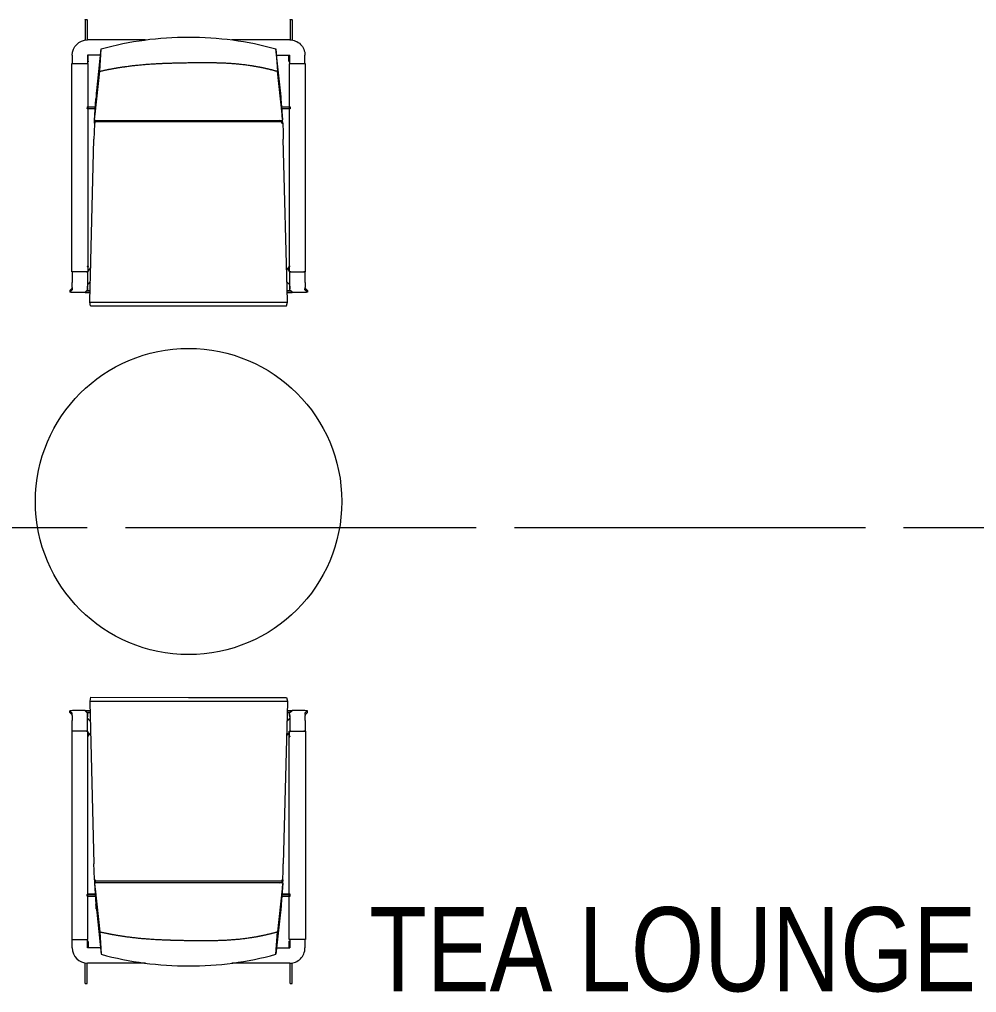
# Model space of a CAD drawing. Header units: millimetres. Extents: x -343543 to 400519, y -115663 to 104219.
# Drawn here: x -312284 to -309785, y 1785 to 4327 of the extents above; entities that cross this region are included whole.
import ezdxf
from ezdxf.xclip import XClip

# ---------------------------------------------------------------- set-up
doc = ezdxf.new("R2010")
doc.units = ezdxf.units.MM
doc.header["$XCLIPFRAME"] = 0
doc.linetypes.add('XREF MAT BANG TUONG XAY$0$CENTER', pattern=[50.8, 31.75, -6.35, 6.35, -6.35])
doc.layers.get('0').update_dxf_attribs({"color": 231, "lineweight": 0})
for name, color, linetype, lineweight in [('A-PATT', 252, 'Continuous', 9), ('A-SYMBOLS', 10, 'Continuous', 13), ('XREF MAT BANG TUONG XAY$0$$1$A-TEXT', 8, 'Continuous', 25), ('XREF MAT BANG TUONG XAY$0$A-GRID', 8, 'XREF MAT BANG TUONG XAY$0$CENTER', 15)]:
    doc.layers.add(name, color=color, linetype=linetype, lineweight=lineweight)
doc.styles.add('XREF MAT BANG TUONG XAY$0$Arial', font='arial.ttf', dxfattribs={"width": 0.8})

# ---------------------------------------------------------------- blocks, each defined once
blk = doc.blocks.new('XREF MAT BANG TUONG XAY$0$00.xref_IKIGAI_Truc')
at = {"layer": 'XREF MAT BANG TUONG XAY$0$A-GRID', "color": 8, "ltscale": 20}
blk.add_lwpolyline([(-2907.5, 3000), (42750, 3000)], dxfattribs=at)
blk = doc.blocks.new('XREF MAT BANG TUONG XAY$0$xref_IKIGAI_Cot')
at = {"layer": 'XREF MAT BANG TUONG XAY$0$A-GRID', "color": 8, "ltscale": 20}
blk.add_lwpolyline([(-2907.5, 3000), (42750, 3000)], dxfattribs=at)
blk = doc.blocks.new('XREF MAT BANG NOI THAT$0$YLD.Studio-01-217')
at = {"color": 8}
for p, q in [((5.03, 94), (5.03, 94.07)), ((5.03, 94.07), (5.63, 94.07)), ((5.03, 94), (5.03, 87.31)), ((5.63, 94), (5.63, 94.07)), ((5.63, 94), (5.63, 87.36)), ((72.37, 94), (72.37, 94.07)), ((72.37, 94.07), (72.97, 94.07)), ((72.37, 94), (72.37, 87.36)), ((72.97, 94), (72.97, 94.07)), ((72.97, 94), (72.97, 87.31)), ((24.82, 87.37), (5.8, 87.37)), ((72.2, 87.37), (53.18, 87.37)), ((8.81, 70.6), (10.33, 84.45)), ((9.82, 77.04), (10.33, 84.45)), ((69.19, 70.6), (67.67, 84.45)), ((67.67, 84.45), (68.18, 77.04)), ((0.77, 82.34), (0.77, 79.62)), ((10.1, 82.34), (5.8, 82.34)), ((5.8, 82.34), (5.8, 79.62)), ((10.09, 82.32), (5.8, 82.32)), ((5.83, 82.32), (5.83, 80.21)), ((5.86, 80.17), (6, 80.08)), ((6.01, 80.36), (6.01, 82.32)), ((6.04, 80.36), (6.04, 82.32)), ((67.9, 82.34), (72.2, 82.34)), ((67.91, 82.32), (72.2, 82.32)), ((71.96, 80.36), (71.96, 82.32)), ((71.99, 80.36), (71.99, 82.32)), ((72, 80.08), (72.14, 80.17)), ((72.16, 80.21), (72.16, 82.32)), ((72.2, 79.62), (72.2, 82.34)), ((77.23, 79.62), (77.23, 82.34)), ((0.67, 11.15), (0.67, 79.55)), ((0.67, 79.55), (5.85, 79.55)), ((0.77, 79.6), (0.77, 79.62)), ((5.8, 79.6), (5.8, 79.62)), ((5.85, 79.55), (5.85, 11.15)), ((8.3, 62.92), (9.82, 77.04)), ((69.7, 62.92), (68.18, 77.04)), ((72.06, 79.53), (72.06, 11.15)), ((77.42, 79.53), (72.06, 79.53)), ((72.2, 79.6), (72.2, 79.62)), ((77.23, 79.6), (77.23, 79.62)), ((77.42, 11.15), (77.42, 79.53)), ((8.74, 69.89), (8.81, 70.6)), ((69.26, 69.89), (69.19, 70.6)), ((8.09, 61.03), (8.56, 68.04)), ((8.71, 69.67), (8.74, 69.89)), ((69.29, 69.67), (69.26, 69.89)), ((69.91, 61.03), (69.44, 68.04)), ((5.63, 65.39), (5.63, 64.78)), ((5.63, 65.39), (8.38, 65.39)), ((5.63, 64.7), (5.63, 64.78)), ((5.63, 64.78), (8.34, 64.78)), ((8.34, 64.7), (5.63, 64.7)), ((69.62, 65.39), (72.34, 65.39)), ((69.66, 64.78), (72.34, 64.78)), ((72.34, 64.7), (69.66, 64.7)), ((72.34, 65.39), (72.34, 64.78)), ((72.34, 64.78), (72.34, 64.7)), ((8.04, 59.96), (8.11, 61.02)), ((8.09, 61.03), (8.22, 62.23)), ((8.09, 61.03), (8.4, 61.01)), ((8.22, 62.23), (8.3, 62.92)), ((8.36, 60.42), (8.39, 60.86)), ((8.38, 60.86), (8.4, 61.01)), ((8.38, 60.86), (8.39, 61.01)), ((8.38, 60.86), (69.62, 60.86)), ((68.81, 61.31), (68.81, 61.31)), ((69.6, 61.01), (69.91, 61.03)), ((69.62, 60.86), (69.6, 61.01)), ((69.62, 60.86), (69.61, 61.01)), ((69.64, 60.42), (69.61, 60.86)), ((69.78, 62.23), (69.7, 62.92)), ((69.91, 61.03), (69.78, 62.23)), ((69.96, 59.96), (69.89, 61.02)), ((8.04, 59.96), (7.97, 56.88)), ((8.04, 59.96), (8.35, 59.96)), ((8.35, 59.96), (8.36, 60.42)), ((69.64, 60.42), (8.36, 60.42)), ((69.65, 59.96), (69.64, 60.42)), ((69.65, 59.96), (69.96, 59.96)), ((69.96, 59.96), (70.03, 56.88)), ((6.55, 1.54), (7.91, 54.75)), ((7.97, 56.88), (7.91, 54.75)), ((70.03, 56.88), (70.09, 54.75)), ((71.45, 1.54), (70.09, 54.75)), ((5.86, 12.93), (6, 13.02)), ((72, 13.02), (72.14, 12.93)), ((5.85, 11.15), (0.67, 11.15)), ((0.77, 11.1), (0.77, 7.66)), ((1.07, 11.15), (0.82, 11.15)), ((5.5, 11.15), (5.75, 11.15)), ((6.83, 12.52), (5.68, 11.15)), ((5.8, 11.1), (5.8, 7.66)), ((6.01, 11.55), (6.01, 12.74)), ((6.04, 11.57), (6.04, 12.74)), ((72.32, 11.15), (71.17, 12.52)), ((71.96, 11.57), (71.96, 12.74)), ((71.99, 11.55), (71.99, 12.74)), ((72.06, 11.15), (77.42, 11.15)), ((72.2, 7.66), (72.2, 11.1)), ((72.25, 11.15), (72.5, 11.15)), ((77.18, 11.15), (76.93, 11.15)), ((77.23, 7.66), (77.23, 11.1)), ((0.77, 5.95), (0.77, 7.66)), ((5.8, 6.97), (6.72, 7.9)), ((5.8, 6.89), (6.71, 7.81)), ((5.8, 7.66), (5.8, 5.97)), ((71.28, 7.9), (72.2, 6.97)), ((71.29, 7.81), (72.2, 6.89)), ((72.2, 5.97), (72.2, 7.66)), ((77.23, 7.66), (77.23, 5.95)), ((0.77, 5.79), (0, 5.02)), ((0.79, 5.21), (0, 4.42)), ((0, 5.02), (0, 4.42)), ((0.78, 5.22), (0.79, 5.21)), ((0.79, 5.21), (0.79, 5.21)), ((5.82, 5.21), (5.03, 4.42)), ((5.03, 4.42), (6.63, 4.42)), ((5.03, 4.33), (6.63, 4.33)), ((5.63, 5.02), (6.64, 5.02)), ((5.63, 5.02), (5.63, 5.02)), ((5.63, 5.02), (5.63, 5.02)), ((5.82, 5.82), (5.82, 5.81)), ((5.82, 5.81), (5.82, 5.81)), ((5.82, 5.81), (5.82, 5.21)), ((5.82, 5.22), (5.82, 5.21)), ((5.82, 5.21), (5.82, 5.21)), ((71.36, 5.02), (72.37, 5.02)), ((71.37, 4.42), (72.97, 4.42)), ((71.37, 4.33), (72.97, 4.33)), ((72.18, 5.81), (72.18, 5.82)), ((72.18, 5.81), (72.18, 5.21)), ((72.18, 5.21), (72.18, 5.22)), ((72.97, 4.42), (72.18, 5.21)), ((72.18, 5.21), (72.18, 5.21)), ((72.37, 5.02), (72.37, 5.02)), ((72.37, 5.02), (72.37, 5.02)), ((77.21, 5.21), (77.22, 5.22)), ((77.21, 5.21), (77.21, 5.21)), ((78, 4.42), (77.21, 5.21)), ((78, 5.02), (77.23, 5.79)), ((78, 5.02), (78, 4.42)), ((6.55, 1.21), (6.55, 1.54)), ((6.55, 1.21), (71.45, 1.21)), ((6.81, 0), (6.55, 1.21)), ((71.19, 0), (71.45, 1.21)), ((71.45, 1.21), (71.45, 1.54)), ((6.81, 0), (39, 0)), ((39, 0), (71.19, 0))]:
    blk.add_line(p, q, dxfattribs=at)
at = {"color": 8, "extrusion": (0, 0, -1)}
for centre, major_axis, ratio, start_param, end_param in [((5.8, 82.34), (5.03, 0), 0.999389, 3.141593, 4.712389), ((39.01, -4.38), (-100.64, 0.06), 0.920781, 1.281255, 1.570164), ((38.99, -4.38), (-100.64, -0.06), 0.920781, 1.571429, 1.860338), ((72.2, 82.34), (5.03, 0), 0.999389, 4.712388, 6.283185), ((72.3, 79.62), (-0.101, 0), 0.999389, 4.712389, 6.283185), ((72.3, 79.6), (-0.101, 0), 0.999389, 4.712389, 6.283185), ((77.13, 79.62), (0.101, 0), 0.999389, 0, 1.570796), ((77.13, 79.6), (0.101, 0), 0.999389, 6.283185, 7.853981), ((0.82, 11.1), (0.0503, 0), 0.999389, 3.141593, 4.71239), ((1.07, 11.2), (-0.0503, 0), 0.999389, 3.141593, 4.71239), ((5.75, 11.1), (-0.0503, 0), 0.999389, 1.570796, 3.141593), ((72.25, 11.1), (-0.0503, 0), 0.999389, 6.283185, 7.853982), ((72.5, 11.2), (0.0503, 0), 0.999389, 6.283185, 7.853982), ((76.93, 11.2), (-0.0503, 0), 0.999389, 4.712388, 6.283185), ((77.18, 11.1), (0.0503, 0), 0.999389, 4.712388, 6.283185), ((5.03, 5.02), (-5.03, 0), 0.017507, 6.283185, 6.300611), ((5.03, 4.42), (-5.03, 0), 0.017507, 4.712412, 6.283185), ((5.03, 4.42), (-5.03, 0), 0.017507, 0, 0.017426), ((72.97, 4.42), (-5.03, 0), 0.017507, 3.141593, 4.712464), ((72.97, 5.02), (-5.03, 0), 0.017507, 3.124268, 3.141593), ((72.97, 4.42), (-5.03, 0), 0.017507, 3.124268, 3.141593)]:
    blk.add_ellipse(centre, major_axis=major_axis, ratio=ratio, start_param=start_param, end_param=end_param, dxfattribs=at)
at = {"color": 8}
for points, degree, knots in [([(6.01, 80.36), (6.01, 80.35), (6.01, 80.35), (6.01, 80.33), (6.01, 80.33), (6.01, 80.32), (6.01, 80.31), (6.01, 80.3), (6.01, 80.29), (6.01, 80.28), (6.01, 80.27), (6.01, 80.26), (6.01, 80.25), (6.01, 80.25), (6.01, 80.24), (6.01, 80.23), (6.01, 80.22), (6.01, 80.21), (6.01, 80.2), (6.01, 80.2), (6, 80.19), (6, 80.18), (6, 80.17), (6, 80.17), (6, 80.16), (5.99, 80.15), (5.99, 80.14), (5.99, 80.14), (5.98, 80.13), (5.98, 80.12), (5.97, 80.12), (5.97, 80.11), (5.96, 80.11), (5.96, 80.11), (5.95, 80.1), (5.95, 80.1), (5.94, 80.09), (5.93, 80.09), (5.92, 80.09), (5.91, 80.08), (5.9, 80.08), (5.9, 80.08), (5.89, 80.08), (5.88, 80.08), (5.88, 80.07), (5.87, 80.07), (5.87, 80.07), (5.86, 80.07), (5.85, 80.07), (5.85, 80.07), (5.84, 80.07), (5.83, 80.07), (5.83, 80.07), (5.82, 80.07), (5.82, 80.07), (5.81, 80.07), (5.8, 80.07), (5.8, 80.07)], 3, [0, 0, 0, 0, 0.11689, 0.233409, 0.312095, 0.409065, 0.503979, 0.596879, 0.687638, 0.77928, 0.868407, 0.955167, 1.038789, 1.114733, 1.189461, 1.282462, 1.370109, 1.451685, 1.531663, 1.611071, 1.68835, 1.759104, 1.833062, 1.910679, 1.990103, 2.069024, 2.147732, 2.225739, 2.303335, 2.381652, 2.459562, 2.540136, 2.601921, 2.641909, 2.719639, 2.792453, 2.866123, 2.944924, 3.043467, 3.141545, 3.240707, 3.32258, 3.387247, 3.44975, 3.512124, 3.573035, 3.6337, 3.695192, 3.757868, 3.8333, 3.898562, 3.946845, 3.99622, 4.04655, 4.109222, 4.193586, 4.277069, 4.277069, 4.277069, 4.277069]), ([(5.86, 80.22), (5.86, 80.22), (5.85, 80.22), (5.83, 80.22), (5.82, 80.22), (5.8, 80.22), (5.8, 80.22), (5.8, 80.22), (5.8, 80.22)], 5, [0, 0, 0, 0, 0, 0, 2.145056, 2.145056, 2.145056, 2.153698, 2.153698, 2.153698, 2.153698, 2.153698, 2.153698]), ([(5.86, 80.17), (5.86, 80.17), (5.85, 80.17), (5.85, 80.17), (5.84, 80.17), (5.83, 80.18), (5.82, 80.18), (5.81, 80.18), (5.8, 80.18)], 5, [0, 0, 0, 0, 0, 0, 0.547197, 0.547197, 0.547197, 1.448788, 1.448788, 1.448788, 1.448788, 1.448788, 1.448788]), ([(5.87, 80.08), (5.87, 80.08), (5.87, 80.08), (5.87, 80.08), (5.86, 80.08), (5.86, 80.08), (5.85, 80.08), (5.84, 80.07), (5.83, 80.07), (5.82, 80.07), (5.81, 80.07), (5.8, 80.07)], 5, [0, 0, 0, 0, 0, 0, 0.508417, 0.508417, 0.508417, 1.033284, 1.033284, 1.033284, 1.706158, 1.706158, 1.706158, 1.706158, 1.706158, 1.706158]), ([(5.87, 80.08), (5.86, 80.1), (5.85, 80.11), (5.84, 80.13), (5.83, 80.14), (5.81, 80.16), (5.81, 80.16), (5.81, 80.17), (5.81, 80.17), (5.81, 80.17), (5.81, 80.17), (5.81, 80.17)], 5, [11.334544, 11.334544, 11.334544, 11.334544, 11.334544, 11.334544, 26.991063, 26.991063, 26.991063, 28.593175, 28.593175, 28.593175, 29.023719, 29.023719, 29.023719, 29.023719, 29.023719, 29.023719]), ([(6, 80.21), (5.97, 80.21), (5.95, 80.21), (5.92, 80.21), (5.9, 80.22), (5.87, 80.22), (5.87, 80.22), (5.86, 80.22), (5.86, 80.22), (5.86, 80.22), (5.86, 80.22), (5.86, 80.22)], 5, [11.334544, 11.334544, 11.334544, 11.334544, 11.334544, 11.334544, 26.991063, 26.991063, 26.991063, 28.593175, 28.593175, 28.593175, 29.023719, 29.023719, 29.023719, 29.023719, 29.023719, 29.023719]), ([(6.01, 80.36), (6.01, 80.35), (6.01, 80.34), (6.01, 80.33), (6.01, 80.31), (6.01, 80.29), (6.01, 80.28), (6.01, 80.26), (6.01, 80.24), (6.01, 80.24), (6, 80.22), (6, 80.21), (6, 80.21), (6, 80.21), (6, 80.21)], 5, [0, 0, 0, 0, 0, 0, 0.542954, 0.542954, 0.542954, 1.408857, 1.408857, 1.408857, 1.987463, 1.987463, 1.987463, 2.792709, 2.792709, 2.792709, 2.792709, 2.792709, 2.792709]), ([(72, 80.21), (72, 80.21), (72, 80.21), (72, 80.21), (72, 80.22), (72, 80.22), (72, 80.23), (71.99, 80.24), (71.99, 80.26), (71.99, 80.27), (71.99, 80.29), (71.99, 80.31), (71.99, 80.32), (71.99, 80.33), (71.99, 80.35), (71.99, 80.35), (71.99, 80.35), (71.99, 80.36)], 5, [0, 0, 0, 0, 0, 0, 0.536911, 0.536911, 0.536911, 1.088754, 1.088754, 1.088754, 1.960241, 1.960241, 1.960241, 2.533438, 2.533438, 2.533438, 2.792479, 2.792479, 2.792479, 2.792479, 2.792479, 2.792479]), ([(71.99, 80.36), (71.99, 80.35), (71.99, 80.35), (71.99, 80.33), (71.99, 80.32), (71.99, 80.32), (71.99, 80.31), (71.99, 80.3), (71.99, 80.29), (71.99, 80.28), (71.99, 80.27), (71.99, 80.26), (71.99, 80.25), (71.99, 80.24), (71.99, 80.24), (71.99, 80.23), (71.99, 80.22), (71.99, 80.21), (71.99, 80.2), (71.99, 80.2), (72, 80.19), (72, 80.18), (72, 80.18), (72, 80.17), (72, 80.16), (72, 80.16), (72.01, 80.15), (72.01, 80.14), (72.01, 80.14), (72.02, 80.13), (72.02, 80.13), (72.03, 80.12), (72.03, 80.12), (72.04, 80.11), (72.04, 80.11), (72.05, 80.1), (72.05, 80.1), (72.06, 80.09), (72.07, 80.09), (72.08, 80.08), (72.09, 80.08), (72.09, 80.08), (72.1, 80.08), (72.1, 80.08), (72.11, 80.08), (72.12, 80.08), (72.12, 80.07), (72.13, 80.07), (72.13, 80.07), (72.14, 80.07), (72.15, 80.07), (72.15, 80.07), (72.16, 80.07), (72.17, 80.07), (72.17, 80.07), (72.18, 80.07), (72.19, 80.07), (72.2, 80.07), (72.2, 80.07)], 3, [0, 0, 0, 0, 0.118575, 0.236568, 0.312938, 0.410491, 0.505804, 0.599127, 0.690371, 0.782411, 0.871975, 0.959156, 1.043994, 1.126599, 1.207363, 1.293546, 1.376205, 1.455832, 1.533951, 1.613121, 1.677681, 1.712548, 1.78403, 1.853619, 1.92614, 2.000996, 2.081456, 2.16069, 2.240225, 2.311815, 2.374583, 2.43713, 2.499591, 2.562227, 2.630148, 2.713105, 2.794534, 2.877109, 2.961639, 3.049065, 3.138304, 3.233148, 3.287982, 3.334241, 3.397902, 3.456961, 3.515158, 3.574289, 3.636452, 3.69898, 3.765217, 3.816921, 3.865538, 3.939618, 4.040082, 4.123824, 4.206307, 4.291108, 4.291108, 4.291108, 4.291108]), ([(72, 80.21), (72.03, 80.21), (72.05, 80.21), (72.08, 80.21), (72.1, 80.22), (72.13, 80.22), (72.13, 80.22), (72.14, 80.22), (72.14, 80.22), (72.14, 80.22), (72.14, 80.22), (72.14, 80.22)], 5, [11.334544, 11.334544, 11.334544, 11.334544, 11.334544, 11.334544, 26.991063, 26.991063, 26.991063, 28.593175, 28.593175, 28.593175, 29.023719, 29.023719, 29.023719, 29.023719, 29.023719, 29.023719]), ([(72.13, 80.08), (72.14, 80.1), (72.15, 80.11), (72.16, 80.13), (72.17, 80.14), (72.19, 80.16), (72.19, 80.16), (72.19, 80.17), (72.19, 80.17), (72.19, 80.17), (72.19, 80.17), (72.19, 80.17)], 5, [11.334544, 11.334544, 11.334544, 11.334544, 11.334544, 11.334544, 26.991063, 26.991063, 26.991063, 28.593175, 28.593175, 28.593175, 29.023719, 29.023719, 29.023719, 29.023719, 29.023719, 29.023719]), ([(72.2, 80.07), (72.19, 80.07), (72.19, 80.07), (72.18, 80.07), (72.17, 80.07), (72.16, 80.07), (72.16, 80.07), (72.14, 80.08), (72.13, 80.08), (72.13, 80.08), (72.13, 80.08), (72.13, 80.08)], 5, [0.924605, 0.924605, 0.924605, 0.924605, 0.924605, 0.924605, 1.331693, 1.331693, 1.331693, 1.881457, 1.881457, 1.881457, 2.645784, 2.645784, 2.645784, 2.645784, 2.645784, 2.645784]), ([(72.14, 80.22), (72.14, 80.22), (72.15, 80.22), (72.17, 80.22), (72.18, 80.22), (72.2, 80.22), (72.2, 80.22), (72.2, 80.22), (72.2, 80.22)], 5, [0, 0, 0, 0, 0, 0, 2.169157, 2.169157, 2.169157, 2.177999, 2.177999, 2.177999, 2.177999, 2.177999, 2.177999]), ([(72.14, 80.17), (72.14, 80.17), (72.15, 80.17), (72.15, 80.17), (72.16, 80.17), (72.17, 80.18), (72.18, 80.18), (72.19, 80.18), (72.2, 80.18)], 5, [0, 0, 0, 0, 0, 0, 0.553924, 0.553924, 0.553924, 1.466485, 1.466485, 1.466485, 1.466485, 1.466485, 1.466485]), ([(9.82, 77.04), (12.65, 77.69), (15.49, 78.23), (18.33, 78.67), (24.32, 79.36), (30.34, 79.69), (33.5, 79.78), (39.48, 79.92), (45.46, 79.94), (48.26, 79.92), (53.97, 79.7), (59.63, 79), (62.49, 78.5), (65.34, 77.85), (68.18, 77.04)], 5, [0, 0, 0, 0, 0, 0, 143.030883, 143.030883, 143.030883, 300.119513, 300.119513, 300.119513, 439.47879, 439.47879, 439.47879, 584.087653, 584.087653, 584.087653, 584.087653, 584.087653, 584.087653]), ([(8.71, 69.67), (8.69, 69.52), (8.68, 69.32), (8.65, 69.1), (8.62, 68.76), (8.59, 68.39), (8.58, 68.28), (8.57, 68.16), (8.56, 68.04)], 5, [0, 0, 0, 0, 0, 0, 28.611401, 28.611401, 28.611401, 41.574373, 41.574373, 41.574373, 41.574373, 41.574373, 41.574373]), ([(69.44, 68.04), (69.42, 68.31), (69.39, 68.58), (69.37, 68.83), (69.34, 69.17), (69.31, 69.46), (69.3, 69.53), (69.3, 69.6), (69.29, 69.67)], 5, [0, 0, 0, 0, 0, 0, 29.660482, 29.660482, 29.660482, 41.636356, 41.636356, 41.636356, 41.636356, 41.636356, 41.636356]), ([(5.66, 12.92), (5.66, 12.92), (5.66, 12.92), (5.67, 12.92), (5.67, 12.92), (5.68, 12.92), (5.69, 12.92), (5.7, 12.92), (5.71, 12.92), (5.72, 12.92), (5.74, 12.92), (5.76, 12.92), (5.76, 12.92), (5.78, 12.92), (5.79, 12.92), (5.79, 12.92), (5.8, 12.93), (5.81, 12.93), (5.81, 12.93), (5.81, 12.93), (5.81, 12.93)], 5, [101.54699, 101.54699, 101.54699, 101.54699, 101.54699, 101.54699, 101.760588, 101.760588, 101.760588, 102.278567, 102.278567, 102.278567, 103.285538, 103.285538, 103.285538, 104.289953, 104.289953, 104.289953, 105.265877, 105.265877, 105.265877, 106.192097, 106.192097, 106.192097, 106.192097, 106.192097, 106.192097]), ([(5.66, 12.89), (5.69, 12.88), (5.71, 12.88), (5.74, 12.88), (5.79, 12.88), (5.83, 12.88), (5.84, 12.88), (5.85, 12.88), (5.86, 12.88)], 5, [0, 0, 0, 0, 0, 0, 2.619534, 2.619534, 2.619534, 5.038609, 5.038609, 5.038609, 5.038609, 5.038609, 5.038609]), ([(5.73, 13.03), (5.74, 13.03), (5.75, 13.03), (5.76, 13.03), (5.78, 13.03), (5.79, 13.03), (5.81, 13.03), (5.82, 13.03), (5.84, 13.02), (5.84, 13.02), (5.86, 13.02), (5.87, 13.02), (5.87, 13.02), (5.87, 13.02), (5.87, 13.02)], 5, [0, 0, 0, 0, 0, 0, 0.513089, 0.513089, 0.513089, 1.331697, 1.331697, 1.331697, 1.881463, 1.881463, 1.881463, 2.645793, 2.645793, 2.645793, 2.645793, 2.645793, 2.645793]), ([(5.81, 12.93), (5.81, 12.93), (5.81, 12.93), (5.81, 12.93), (5.81, 12.94), (5.82, 12.94), (5.82, 12.94), (5.83, 12.96), (5.84, 12.98), (5.85, 12.99), (5.86, 13), (5.87, 13.02)], 5, [24.815892, 24.815892, 24.815892, 24.815892, 24.815892, 24.815892, 25.657633, 25.657633, 25.657633, 28.556469, 28.556469, 28.556469, 42.485305, 42.485305, 42.485305, 42.485305, 42.485305, 42.485305]), ([(5.86, 12.88), (5.86, 12.88), (5.86, 12.88), (5.86, 12.88), (5.87, 12.88), (5.87, 12.88), (5.88, 12.88), (5.9, 12.88), (5.93, 12.89), (5.95, 12.89), (5.98, 12.89), (6, 12.89)], 5, [24.815892, 24.815892, 24.815892, 24.815892, 24.815892, 24.815892, 25.657633, 25.657633, 25.657633, 28.556469, 28.556469, 28.556469, 42.485305, 42.485305, 42.485305, 42.485305, 42.485305, 42.485305]), ([(6, 12.89), (6, 12.89), (6, 12.89), (6, 12.89), (6, 12.88), (6, 12.87), (6, 12.87), (6.01, 12.85), (6.01, 12.84), (6.01, 12.83), (6.01, 12.81), (6.01, 12.78), (6.01, 12.78), (6.01, 12.76), (6.01, 12.75), (6.01, 12.75), (6.01, 12.75), (6.01, 12.74)], 5, [0, 0, 0, 0, 0, 0, 0.536913, 0.536913, 0.536913, 1.088758, 1.088758, 1.088758, 1.960247, 1.960247, 1.960247, 2.533446, 2.533446, 2.533446, 2.792488, 2.792488, 2.792488, 2.792488, 2.792488, 2.792488]), ([(71.99, 12.74), (71.99, 12.75), (71.99, 12.76), (71.99, 12.76), (71.99, 12.79), (71.99, 12.81), (71.99, 12.82), (71.99, 12.84), (71.99, 12.85), (71.99, 12.86), (72, 12.87), (72, 12.88), (72, 12.89), (72, 12.89), (72, 12.89)], 5, [0, 0, 0, 0, 0, 0, 0.542956, 0.542956, 0.542956, 1.408861, 1.408861, 1.408861, 1.987468, 1.987468, 1.987468, 2.792718, 2.792718, 2.792718, 2.792718, 2.792718, 2.792718]), ([(72.14, 12.88), (72.14, 12.88), (72.14, 12.88), (72.14, 12.88), (72.13, 12.88), (72.13, 12.88), (72.12, 12.88), (72.09, 12.88), (72.07, 12.89), (72.05, 12.89), (72.02, 12.89), (72, 12.89)], 5, [24.815892, 24.815892, 24.815892, 24.815892, 24.815892, 24.815892, 25.657633, 25.657633, 25.657633, 28.556469, 28.556469, 28.556469, 42.485305, 42.485305, 42.485305, 42.485305, 42.485305, 42.485305]), ([(72.13, 13.02), (72.13, 13.02), (72.13, 13.02), (72.13, 13.02), (72.14, 13.02), (72.14, 13.02), (72.15, 13.02), (72.16, 13.02), (72.18, 13.03), (72.19, 13.03), (72.21, 13.03), (72.22, 13.03), (72.23, 13.03), (72.24, 13.03), (72.25, 13.03), (72.26, 13.03), (72.26, 13.03), (72.27, 13.03)], 5, [0, 0, 0, 0, 0, 0, 0.508419, 0.508419, 0.508419, 1.033287, 1.033287, 1.033287, 1.860457, 1.860457, 1.860457, 2.401806, 2.401806, 2.401806, 2.645745, 2.645745, 2.645745, 2.645745, 2.645745, 2.645745]), ([(72.19, 12.93), (72.19, 12.93), (72.19, 12.93), (72.19, 12.93), (72.19, 12.94), (72.18, 12.94), (72.18, 12.94), (72.17, 12.96), (72.16, 12.98), (72.15, 12.99), (72.14, 13), (72.13, 13.02)], 5, [24.815892, 24.815892, 24.815892, 24.815892, 24.815892, 24.815892, 25.657633, 25.657633, 25.657633, 28.556469, 28.556469, 28.556469, 42.485305, 42.485305, 42.485305, 42.485305, 42.485305, 42.485305]), ([(72.34, 12.89), (72.31, 12.88), (72.29, 12.88), (72.26, 12.88), (72.21, 12.88), (72.17, 12.88), (72.15, 12.88), (72.15, 12.88), (72.14, 12.88)], 5, [0, 0, 0, 0, 0, 0, 2.619409, 2.619409, 2.619409, 5.038475, 5.038475, 5.038475, 5.038475, 5.038475, 5.038475]), ([(72.34, 12.92), (72.34, 12.92), (72.34, 12.92), (72.33, 12.92), (72.33, 12.92), (72.32, 12.92), (72.31, 12.92), (72.3, 12.92), (72.29, 12.92), (72.28, 12.92), (72.26, 12.92), (72.24, 12.92), (72.24, 12.92), (72.22, 12.92), (72.21, 12.92), (72.21, 12.92), (72.2, 12.93), (72.19, 12.93), (72.19, 12.93), (72.19, 12.93), (72.19, 12.93)], 5, [101.546984, 101.546984, 101.546984, 101.546984, 101.546984, 101.546984, 101.760582, 101.760582, 101.760582, 102.278562, 102.278562, 102.278562, 103.285535, 103.285535, 103.285535, 104.289953, 104.289953, 104.289953, 105.265881, 105.265881, 105.265881, 106.192099, 106.192099, 106.192099, 106.192099, 106.192099, 106.192099]), ([(0.77, 5.95), (0.77, 5.8), (0.77, 5.66), (0.78, 5.53), (0.78, 5.36), (0.78, 5.26), (0.78, 5.23), (0.78, 5.22), (0.78, 5.22)], 5, [0, 0, 0, 0, 0, 0, 11.747537, 11.747537, 11.747537, 18.277887, 18.277887, 18.277887, 18.277887, 18.277887, 18.277887]), ([(5.82, 5.82), (5.81, 5.82), (5.81, 5.84), (5.81, 5.89), (5.81, 5.99), (5.8, 6.14), (5.8, 6.21), (5.8, 6.3), (5.8, 6.38)], 5, [0, 0, 0, 0, 0, 0, 9.615959, 9.615959, 9.615959, 17.747792, 17.747792, 17.747792, 17.747792, 17.747792, 17.747792]), ([(5.82, 5.22), (5.81, 5.22), (5.81, 5.23), (5.81, 5.26), (5.81, 5.37), (5.81, 5.54), (5.8, 5.67), (5.8, 5.81), (5.8, 5.96), (5.8, 5.97), (5.8, 5.97), (5.8, 5.97)], 5, [0, 0, 0, 0, 0, 0, 6.776554, 6.776554, 6.776554, 18.337778, 18.337778, 18.337778, 18.570187, 18.570187, 18.570187, 18.570187, 18.570187, 18.570187]), ([(72.2, 6.38), (72.2, 6.25), (72.2, 6.12), (72.19, 6.01), (72.19, 5.9), (72.19, 5.84), (72.19, 5.83), (72.19, 5.82), (72.18, 5.82)], 5, [0, 0, 0, 0, 0, 0, 12.839967, 12.839967, 12.839967, 17.733328, 17.733328, 17.733328, 17.733328, 17.733328, 17.733328]), ([(72.2, 5.97), (72.2, 5.82), (72.2, 5.67), (72.19, 5.54), (72.19, 5.37), (72.19, 5.26), (72.19, 5.23), (72.19, 5.22), (72.18, 5.22)], 5, [0, 0, 0, 0, 0, 0, 11.946445, 11.946445, 11.946445, 18.56747, 18.56747, 18.56747, 18.56747, 18.56747, 18.56747]), ([(77.22, 5.22), (77.22, 5.22), (77.22, 5.23), (77.22, 5.26), (77.22, 5.36), (77.23, 5.53), (77.23, 5.66), (77.23, 5.8), (77.23, 5.94), (77.23, 5.95), (77.23, 5.95), (77.23, 5.95)], 5, [0, 0, 0, 0, 0, 0, 6.682096, 6.682096, 6.682096, 18.055785, 18.055785, 18.055785, 18.280688, 18.280688, 18.280688, 18.280688, 18.280688, 18.280688])]:
    blk.add_open_spline(points, degree=degree, knots=knots, dxfattribs=at)
blk = doc.blocks.new('XREF MAT BANG NOI THAT')
at = {"color": 8}
blk.add_circle((26721.4, 3067.5), 400, dxfattribs=at)
at = {"color": 8, "zscale": 7.950119377061841}
for p, xscale, yscale, rotation in [((26411.4, 3579), 7.950119377061841, 7.950119377061841, 0.004370865391923422), ((26411.4, 2555.9), -7.950119377061839, 7.950119377061839, 179.9956291346081)]:
    blk.add_blockref('XREF MAT BANG NOI THAT$0$YLD.Studio-01-217', p, dxfattribs=dict(at, xscale=xscale, yscale=yscale, rotation=rotation))
blk = doc.blocks.new('01.Xref _MB T1')
at = {"color": 8}
blk.add_blockref('XREF MAT BANG TUONG XAY$0$00.xref_IKIGAI_Truc', (0.00011, 0), dxfattribs=at)
ref = blk.add_blockref('XREF MAT BANG TUONG XAY$0$xref_IKIGAI_Cot', (-0.00927, -0.00001), dxfattribs=at)
XClip(ref).set_block_clipping_path([(-1610.3425959283, -2225.6693134198), (41829.1295208634, 21555.8819575264)])
at = {"layer": 'XREF MAT BANG TUONG XAY$0$$1$A-TEXT', "color": 8, "style": 'XREF MAT BANG TUONG XAY$0$Arial', "width": 0.8}
blk.add_text('TEA LOUNGE', height=220, dxfattribs=at).set_placement((27193.4544, 1787.739))
at = {"layer": 'A-PATT', "color": 8}
blk.add_blockref('XREF MAT BANG NOI THAT', (0, 0), dxfattribs=at)

msp = doc.modelspace()

# ---------------------------------------------------------------- block references
at = {"layer": 'A-SYMBOLS'}
msp.add_blockref('01.Xref _MB T1', (-338563.5, 0), dxfattribs=at)

doc.saveas('drawing.dxf')
